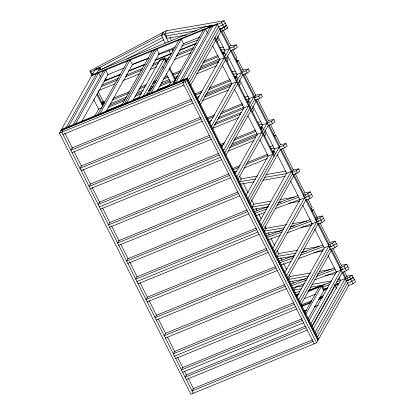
<?xml version="1.0" encoding="UTF-8"?>
<svg xmlns="http://www.w3.org/2000/svg" width="415" height="415" viewBox="0 0 415 415"><rect width="100%" height="100%" fill="white"/><g stroke="black" fill="none" stroke-linecap="round" stroke-linejoin="round"><path stroke-width="0.62" d="M346.556 276.276L352.127 275.067L355.546 281.863L352.994 283.756L348.74 285.494L316.546 342.868L190.848 394.25L59.454 133.137L95.341 69.181L99.984 67.287L101.146 69.601M63.142 129.791L61.804 132.178L193.198 393.29M65.674 128.422L99.984 67.287M68.532 126.554L98.64 72.905L100.658 76.925M73.294 124.609L103.402 70.96M75.649 123.649L105.752 70L108.061 74.591L81.76 121.46M94.807 115.863L98.594 109.119L102.074 107.698M101.908 103.211L103.159 100.985M97.67 114.644L127.773 61M100.02 113.684L130.123 60.035L132.437 64.626L106.131 111.5M81.708 169.714L81.174 170.669L202.167 121.211M122.041 104.684L152.149 51.035M165.212 43.134L161.425 35.607L163.437 32.022L166.529 30.757L224.152 20.75L226.497 25.403L223.939 27.297L219.685 29.034L189.582 82.684M124.391 103.724L154.499 50.075M161.425 35.607L164.516 34.341L166.529 30.757M126.741 102.759L156.849 49.115L159.158 53.701L133.174 100.01M138.465 98.303L160.107 59.739L164.75 57.841L166.783 61.887M143.108 96.41L164.75 57.841M146.485 94.802L165.409 61.078M148.767 93.759L178.87 40.115M151.117 92.799L181.22 39.15L183.529 43.741L157.228 90.61M168.703 85.864L170.591 82.492L175.234 80.598M173.138 83.799L203.241 30.15M173.657 83.405L174.917 81.158M175.488 82.834L205.596 29.19L207.614 33.205M180.25 80.889L210.358 27.24M182.092 80.837L213.217 25.372L205.389 26.731L98.137 70.571M184.141 80.328L182.802 82.72L314.191 343.833M59.454 133.137L185.152 81.76L217.859 23.479L92.156 74.856M188.41 80.36L218.518 26.71L222.772 24.973L225.324 23.074M225.34 25.803L226.585 25.585L227.757 27.909L225.205 29.807L220.998 31.462L219.826 29.138L220.287 28.313M190.755 85.008L215.67 40.603M216.179 39.695L220.858 31.358M217.351 42.024L218.357 40.229L217.185 37.905M197.576 98.978L219.654 59.636L224.292 57.737L199.376 102.142M222.969 53.727L224.842 50.391L233.733 46.755L236.285 44.862L237.458 47.185L234.906 49.084L230.652 50.822L225.973 59.158M223.633 54.505L224.64 52.715L225.807 55.039M224.8 56.829L229.988 47.585M200.544 104.466L225.464 60.066M227.14 61.482L228.146 59.693L226.979 57.363M236.057 59.641L236.996 57.97L232.67 49.375M237.224 61.97L238.163 60.294L243.361 70.623M209.705 123.089L231.788 83.747L236.426 81.848L211.505 126.253M235.414 77.278L236.975 74.503L245.867 70.866L248.419 68.968L249.591 71.297L247.034 73.19L242.78 74.928L238.106 83.265M235.767 78.617L236.768 76.827L237.94 79.151M236.934 80.941L242.121 71.696M212.677 128.577L237.593 84.172M239.273 85.594L240.28 83.799L239.107 81.475M221.838 147.201L243.916 107.853L248.559 105.96L223.638 150.365M247.236 101.945L249.104 98.609L253.747 96.716L249.067 105.052M247.895 102.728L248.901 100.933L250.074 103.262M224.059 154.027L224.302 153.597M224.811 152.689L249.726 108.284M250.235 107.376L254.914 99.04M225.978 155.013L250.899 110.608M251.407 109.7L256.086 101.364M252.579 112.029L253.581 110.234L252.413 107.91M235.139 173.636L257.222 134.289L261.86 132.395L236.944 176.8M260.848 127.825L262.41 125.045L271.301 121.413L273.853 119.515L275.026 121.839L272.473 123.737L268.22 125.475L263.541 133.812M261.201 129.164L262.202 127.369L263.375 129.698M262.368 131.488L267.556 122.243M238.111 179.124L263.032 134.719M264.708 136.136L265.714 134.346L264.547 132.022M273.625 134.299L274.564 132.624L270.232 124.018M274.792 136.623L275.731 134.953L280.639 144.705M246.105 195.418L268.183 156.076L272.821 154.178L247.905 198.583M272.956 151.978L274.538 149.156L283.435 145.52L285.987 143.626L287.159 145.95L284.602 147.849L280.348 149.587L250.245 203.236M273.329 153.27L274.336 151.48L275.508 153.804M249.073 200.907L279.689 146.355M259.422 221.833L286.672 173.268L291.314 171.369L261.206 225.018M261.626 228.681L261.865 228.25M262.379 227.342L292.482 173.698M263.546 229.671L293.654 176.022M272.722 248.269L299.978 199.703L308.869 196.067L311.421 194.173M303.49 195.398L305.165 194.78L306.337 197.104L304.662 197.727L303.49 195.398L303.956 194.573M274.507 251.454L304.615 197.805M275.679 253.778L305.782 200.134L310.036 198.391L312.594 196.497L310.254 191.844L304.677 193.053M311.193 208.953L312.127 207.282L308.086 199.247M312.36 211.282L313.299 209.606L317.34 217.642M284.856 272.38L312.106 223.815L321.002 220.178L323.555 218.28M315.623 219.509L317.299 218.887L318.466 221.216L316.795 221.833L315.623 219.509L316.085 218.684M286.64 275.565L316.749 221.916M287.813 277.889L317.916 224.24L322.17 222.502L324.722 220.609L322.382 215.956L316.204 217.387M296.984 296.486L324.24 247.921L328.877 246.028L298.774 299.671M328.343 244.783L330.013 244.16L331.186 246.484L329.51 247.107L328.343 244.783L328.805 243.958M299.194 303.339L299.433 302.909M299.946 302.001L330.05 248.352M301.114 304.325L331.222 250.676M304.703 312.869L319.14 287.139M305.798 314.145L322.004 285.271L324.312 289.862L308.106 318.736M309.118 320.598L336.373 272.033L345.264 268.396L347.817 266.503M339.89 267.732L341.561 267.11L342.733 269.434L341.057 270.056L339.89 267.732L340.352 266.902M310.908 323.783L341.011 270.139M312.075 326.107L342.183 272.463L346.437 270.725L348.989 268.827L346.65 264.179L341.073 265.382M311.914 326.781L335.05 285.562L336.492 288.43M313.019 329.546L340.591 280.416L345.228 278.522L315.125 332.166M353.3 277.396L350.748 279.29L346.541 280.95L345.368 278.621L345.83 277.796M316.297 334.495L346.401 280.846L350.654 279.108L353.207 277.21M317.465 336.819L347.573 283.17L351.827 281.432L354.379 279.534M91.648 75.763L221.6 22.649L224.152 20.75M219.826 29.138L224.033 27.478L226.585 25.585M244.803 73.491L255.78 95.3L254.328 97.878L258.581 96.14L261.139 94.241L262.306 96.571L259.754 98.464L255.5 100.202M282.371 148.15L293.348 169.953L291.895 172.531L296.149 170.793L298.707 168.9L299.874 171.224L297.322 173.122L293.068 174.86M305.165 194.78L307.697 193.743L310.254 191.844M317.299 218.887L319.83 217.854L322.382 215.956M330.013 244.16L332.55 243.128L335.102 241.229L337.442 245.882L334.889 247.776L330.636 249.514M336.269 243.553L333.717 245.452L329.463 247.19M341.561 267.11L344.097 266.072L346.65 264.179M345.368 278.621L349.575 276.966L352.127 275.067M92.172 75.504L89.832 70.856L163.531 32.209L162.073 34.803L99.32 67.712M102.199 69.139L162.67 37.428M126.762 59.2L163.842 39.752M95.99 69.139L98.749 68.013M89.832 70.856L90.683 71.728L95.134 69.907M94.833 70.088L99.475 68.195L100.409 70.052M92.965 73.595L91.855 74.052L91.004 73.18M107.599 74.778L124.401 67.91M132.203 64.719L148.404 58.1M158.608 53.929L175.41 47.061M183.212 43.871L200.014 37.002M104.17 80.894L120.371 74.269M128.775 70.835L144.975 64.211M155.179 60.045L171.981 53.177M179.783 49.987L195.984 43.362M103.926 81.324L120.729 74.456M128.531 71.266L145.333 64.398M154.935 60.471L171.737 53.602M179.539 50.417L196.342 43.549M159.599 60.647L164.241 58.748L166.275 62.795M101.659 85.127L118.42 78.274M126.202 75.094L142.366 68.491M153.14 64.086L159.723 61.394M165.108 59.189L169.299 57.478M177.682 54.054L193.841 47.45M101.255 86.673L117.419 80.069M125.2 76.884L141.956 70.036M152.134 65.876L158.12 63.428M165.901 60.248L168.293 59.272M176.074 56.087L193.437 48.996M98.832 90.465L114.997 83.861M122.778 80.681L139.539 73.829M150.313 69.424L156.896 66.732M174.253 59.641L191.014 52.788M101.929 102.873L104.922 101.649M113.305 98.22L129.464 91.616M140.239 87.212L146.225 84.764M153.41 81.828L156.403 80.609M164.781 77.18L167.172 76.204M172.562 74L180.94 70.576M203.687 61.28L218.051 55.408M222.839 53.447L224.64 52.715M102.121 104.175L104.518 103.195M112.299 100.015L129.06 93.162M138.636 89.251L145.219 86.559M152.404 83.623L155.397 82.398M163.178 79.218L168.563 77.014M173.351 75.058L179.939 72.366M202.681 63.07L218.243 56.71M110.478 103.563L126.637 96.954M137.412 92.55L143.398 90.107M150.578 87.171L153.571 85.947M161.352 82.767L169.133 79.587M174.523 77.382L178.113 75.914M200.86 66.618L220.012 58.79M109.062 105.566L125.818 98.713M135.996 94.553L141.982 92.109M149.161 89.173L152.756 87.705M160.538 84.525L170.114 80.609M174.902 78.653L177.298 77.672M200.04 68.376L219.198 60.543M108.056 107.355L124.816 100.503M134.989 96.347L141.572 93.655M148.16 90.963L151.153 89.739M158.935 86.559L170.306 81.911M198.437 70.41L218.788 62.094M106.23 110.904L122.394 104.3M133.168 99.896L139.155 97.447M146.334 94.511L149.327 93.287M157.71 89.863L169.678 84.971M196.617 73.958L216.967 65.643M61.545 129.413L187.243 78.03L318.637 339.143M61.036 130.32L186.734 78.938L318.129 340.051M60.792 130.751L186.491 79.369L317.885 340.482M236.4 61.015L238.163 60.294M62.971 134.501L183.97 85.044M194.868 93.951L202.053 91.015M209.238 88.079L230.185 79.514M234.973 77.558L236.768 76.827M195.662 95.009L201.649 92.561M208.828 89.624L230.377 80.816M191.445 99.149L72.241 147.87L70.903 150.261L191.901 100.803M196.829 97.333L199.226 96.358M206.405 93.422L231.549 83.145M197.208 98.604L198.406 98.111M204.989 95.419L231.928 84.411M204.585 96.97L230.325 86.45M72.07 152.585L193.068 103.128M202.162 100.762L228.499 89.998M200.544 117.232L81.34 165.953L80.002 168.345L201 118.882M207.002 118.062L214.783 114.882M221.968 111.946L242.319 103.626M247.107 101.67L248.901 100.933M207.791 119.121L213.777 116.672M220.365 113.98L243.107 104.684M208.963 121.445L211.36 120.464M218.539 117.528L243.678 107.252M217.195 119.499L243.6 108.709M215.302 123.079L241.639 112.315M214.296 124.874L240.633 114.104M212.475 128.422L238.812 117.653M209.642 135.311L90.439 184.037L89.1 186.423L210.099 136.966M90.273 188.752L211.266 139.295M220.303 144.498L224.494 142.786M234.672 138.626L255.619 130.061M260.407 128.105L262.202 127.369M221.096 145.556L224.09 144.332M233.666 140.415L255.811 131.363M231.845 143.964L256.984 133.687M231.025 145.722L257.362 134.958M229.422 147.761L255.759 136.992M218.741 153.394L99.543 202.121L98.199 204.507L219.198 155.049M228.198 151.06L253.933 140.54M99.372 206.831L220.37 157.373M273.967 135.669L275.731 134.953M100.539 209.16L221.537 159.702M232.436 168.609L240.218 165.424M247.402 162.488L267.753 154.173M272.541 152.212L274.336 151.48M233.23 169.662L239.211 167.219M245.799 164.527L267.945 155.475M229.013 173.802L109.809 222.528L108.471 224.914L229.469 175.457M234.397 171.992L236.794 171.011M243.973 168.075L267.317 158.535M109.638 227.244L230.636 177.781M238.111 191.886L118.908 240.612L117.57 242.998L238.568 193.54M118.737 245.322L239.735 195.864M247.21 209.969L128.007 258.69L126.668 261.082L247.667 211.624M127.841 263.406L248.834 213.948M256.309 228.053L137.106 276.774L135.767 279.165L256.766 229.708M136.94 281.489L257.933 232.032M311.535 210.327L313.299 209.606M138.107 283.813L259.105 234.356M266.58 248.461L147.377 297.182L146.038 299.573L267.037 250.115M147.206 301.897L268.204 252.439M275.679 266.544L156.476 315.265L155.137 317.657L276.136 268.194M156.305 319.981L277.303 270.523M284.778 284.623L165.575 333.349L164.236 335.735L285.235 286.277M165.403 338.064L286.402 288.601M296.222 295.807L298.022 295.075M308.21 290.905L322.004 285.271M307.702 291.812L321.49 286.179L323.804 290.77M323.669 289.437L327.871 287.72M334.469 285.022L338.069 283.554M323.7 289.499L327.897 287.782M334.5 285.084L338.101 283.611M323.788 290.163L327.388 288.69M333.992 285.992L338.79 284.031M293.877 302.706L174.674 351.432L173.335 353.819L294.334 304.361M304.019 298.857L315.41 294.199M174.507 356.143L295.501 306.685M300.896 305.056L311.696 300.636M319.498 297.451L323.7 295.734M301.518 305.855L311.712 301.689M318.907 298.748L322.502 297.275M302.208 306.27L310.602 302.841M318.398 299.656L321.993 298.183M175.675 358.472L296.673 309.014M303.92 311.105L306.317 310.124M314.114 306.939L318.31 305.227M301.975 318.803L182.776 367.524L181.433 369.915L302.431 320.453M182.605 372.239L303.604 322.782M305.637 326.081L186.439 374.807L185.095 377.194L306.094 327.736M186.268 379.523L307.266 330.06M312.568 339.854L193.364 388.575L192.026 390.966L313.024 341.504M133.433 63.967L148.57 58.349M158.26 54.754L173.999 48.908M181.874 45.987L198.22 39.918M254.364 211.733L268.303 206.556M278.003 202.956L298.006 195.527M255.282 213.294L266.788 209.025M277.085 205.202L298.883 197.109M256.454 215.618L264.931 212.475M275.223 208.652L300.05 199.439M266.492 235.845L283.466 229.542M290.137 227.067L310.14 219.639M266.814 237.629L281.951 232.011M289.214 229.313L311.011 221.221M268.588 239.73L280.094 235.461M286.755 232.986L312.184 223.545M279.212 261.113L294.972 255.267M301.643 252.787L322.86 244.912M329.526 242.438L335.102 241.229M280.135 262.679L293.457 257.731M300.118 255.261L323.731 246.494M281.303 265.003L290.993 261.409M298.261 258.711L323.69 249.27M290.759 284.062L307.733 277.76M317.433 274.159L334.407 267.862M291.683 285.624L306.213 280.229M316.505 276.411L335.279 269.439M292.85 287.948L304.963 283.455M314.648 279.86L337.053 271.54M296.243 294.956L299.272 293.83M308.973 290.23L330.791 282.127M337.462 279.653L339.885 278.75M322.595 287.076L329.858 284.379M336.518 281.91L340.757 280.333M323.762 289.4L327.399 288.052M335.875 284.908L338.899 283.782M213.741 25.159L164.911 33.641L167.25 38.289L186.278 34.985M166.083 35.965L196.523 30.679M226.512 28.127L227.757 27.909M219.82 47.72L223.623 47.061M230.59 45.852L236.285 44.862M220.801 50.148L224.608 49.489M221.973 52.477L223.877 52.145M231.954 71.831L235.756 71.172M242.718 69.959L248.419 68.968M233.567 74.15L236.742 73.6M234.107 76.583L236.643 76.147M244.674 97.105L248.471 96.441M255.438 95.232L261.139 94.241M245.654 99.533L249.457 98.874M257.388 122.373L260.558 121.823M268.157 120.506L273.853 119.515M259.002 124.697L262.176 124.147M260.174 127.021L262.078 126.689M269.522 146.485L273.324 145.826M280.286 144.617L285.987 143.626M270.502 148.918L274.305 148.254M272.307 151.133L273.573 150.91M257.544 176.048L241.079 178.907L239.46 181.791L255.951 178.927M265.776 174.616L286.039 171.099M293.006 169.891L298.707 168.9M264.194 177.496L287.024 173.527M240.633 184.115L253.949 181.801M262.83 180.26L285.022 176.406M270.896 201.213L253.798 204.18L252.18 207.064L269.304 204.087M279.762 199.672L294.323 197.141M278.813 202.437L281.349 201.996M253.352 209.388L268.567 206.743M288.861 203.22L299.646 201.348M286.827 224.66L265.927 228.292L264.314 231.171L284.607 227.648M292.523 223.669L307.09 221.143M290.946 226.543L294.754 225.885M265.481 233.5L281.339 230.745M300.994 227.327L311.141 225.568M297.643 250.266L278.647 253.565L277.028 256.444L296.056 253.14M303.344 249.275L319.177 246.526M301.762 252.149L306.203 251.376M278.2 258.768L293.421 256.128M313.714 252.6L322.59 251.059M310.456 272.992L290.194 276.509L288.575 279.394L308.869 275.866M319.322 271.452L331.357 269.361M289.748 281.718L305.601 278.963M325.261 275.55L335.408 273.786M303.183 285.899L295.584 287.221L293.965 290.101L301.575 288.778M312.049 284.358L331.678 280.95M310.456 287.237L325.038 284.706M295.138 292.425L299.573 291.657M309.087 290.002L310.991 289.675M296.305 294.754L298.842 294.313M221.6 22.649L223.939 27.297M224.033 27.478L225.205 29.807M233.733 46.755L234.906 49.084M245.867 70.866L247.034 73.19M258.581 96.14L259.754 98.464M271.301 121.413L272.473 123.737M283.435 145.52L284.602 147.849M296.149 170.793L297.322 173.122M307.697 193.743L310.036 198.391M319.83 217.854L322.17 222.502M332.55 243.128L334.889 247.776M344.097 266.072L346.437 270.725M349.575 276.966L352.994 283.756M223.156 30.466L230.937 45.935M257.523 98.77L268.785 121.149M295.091 173.429L304.911 192.934M319.939 222.803L329.759 242.313M332.949 248.652L341.312 265.268M344.191 271L347.075 276.727M221.501 28.516L222.668 30.84M347.044 277.998L348.216 280.327M221.641 30.995L230.092 47.792M231.259 50.111L242.329 72.111M243.496 74.425L255.147 97.582M256.299 99.87L267.846 122.824M268.713 124.542L279.99 146.952M281.08 149.11L292.731 172.272M293.576 173.952L304.091 194.848M306.426 199.48L316.329 219.167M318.367 223.218L328.856 244.062M331.435 249.182L340.513 267.219M342.842 271.851L346.048 278.221M217.346 24.386L348.74 285.494M217.662 36.126L224.946 50.599M227.565 55.807L237.183 74.913M239.803 80.126L249.415 99.232M252.911 106.178L262.529 125.283M264.858 129.916L274.471 149.021M277.386 154.811L286.998 173.916M290.495 180.862L300.107 199.968M302.732 205.181L312.345 224.287M314.679 228.919L324.291 248.025M328.078 255.552L336.529 272.339M339.148 277.552L340.606 280.447M215.012 37.371L274.502 155.599M214.498 38.279L273.993 156.507M212.765 45.941L219.727 59.786M222.341 64.973L231.918 84.006M234.527 89.194L244.103 108.227M247.88 115.723L257.456 134.756M260.065 139.948L268.194 156.092M170.026 37.708L171.483 40.603M239.657 176.079L241.406 179.55M243.154 183.025L248.103 192.866M251.599 199.817L253.933 204.45M255.972 208.501L257.134 210.815M258.882 214.29L261.217 218.923M265.003 226.45L266.165 228.764M268.204 232.815L269.371 235.134M271.12 238.604L274.616 245.556M276.945 250.188L278.693 253.658M280.732 257.71L282.19 260.604M283.647 263.499L286.563 269.294M289.473 275.083L290.35 276.815M292.679 281.448L293.55 283.186M164.516 34.341L168.308 41.868M172.095 49.395L172.967 51.133M185.152 81.76L316.546 342.868M168.998 50.661L170.747 54.132M169.694 67.666L175.799 79.805M169.185 68.574L175.291 80.712M162.509 66.426L163.38 68.159M166.291 73.937L170.653 82.606M105.519 78.285L106.39 80.022M105.011 79.192L105.592 80.349M90.683 71.728L92.322 74.98M98.132 91.373L103.667 102.375M97.432 93.774L103.236 105.311M96.923 94.682L102.728 106.219M93.733 99.465L98.666 109.27M64.89 133.262L72.464 148.316M74.212 151.791L81.496 166.265M83.244 169.735L90.527 184.213M92.275 187.684L99.854 202.738M102.474 207.951L109.757 222.424M111.505 225.895L119.079 240.949M120.827 244.425L128.111 258.898M129.568 261.792L137.142 276.846M140.057 282.636L147.631 297.69M149.089 300.585L156.663 315.633M158.411 319.109L165.694 333.582M167.442 337.058L175.016 352.112M177.641 357.32L182.885 367.742M184.634 371.218L186.672 375.269M188.125 378.164L193.665 389.166"/></g></svg>
